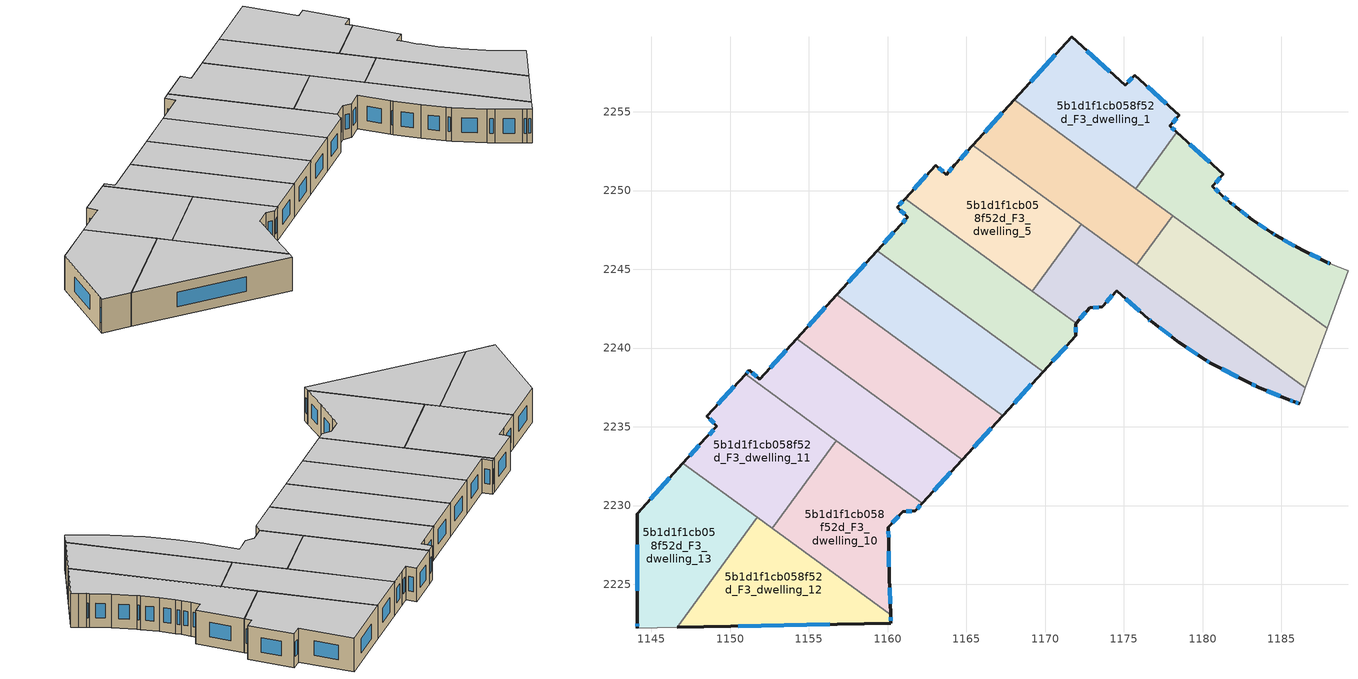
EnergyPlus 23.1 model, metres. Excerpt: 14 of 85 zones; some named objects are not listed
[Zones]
5b1d1f1cb058f52d_F3_dwelling_0
 floor to 5b1d1f1cb058f52d_F2_dwelling_0 (EU_floor_Construction): 1184.65,2247.16 1186.35,2246.2 1187.9,2245.45 1188.11,2245.36 1188.67,2245.13 1189.24,2244.92 1187.9,2241.25 1175.74,2250.12 1178.36,2253.71 1181.3,2251.03 1180.63,2250.27 1181.2,2249.75 1181.78,2249.23 1182.13,2248.93 1183.17,2248.14 1184.41,2247.31 z9
 wall outside (EU_wall_Construction): 1188.11,2245.36 1187.9,2245.45 1186.35,2246.2 1184.65,2247.16 1184.41,2247.31 1183.17,2248.14 1182.13,2248.93 1181.78,2249.23 1181.2,2249.75 1180.63,2250.27 1181.3,2251.03 1178.36,2253.71 z9:12
 wall adiabatic (EU_wall_Construction): 1187.9,2241.25 1189.24,2244.92 1188.67,2245.13 1188.11,2245.36 z9:12
 wall to 5b1d1f1cb058f52d_F3_dwelling_1 (EU_wall_Construction): 1178.36,2253.71 1175.74,2250.12 z9:12
 wall to 5b1d1f1cb058f52d_F3_dwelling_2 (EU_wall_Construction): 1178.11,2248.4 1187.9,2241.25 z9:12
 wall to 5b1d1f1cb058f52d_F3_dwelling_3 (EU_wall_Construction): 1175.74,2250.12 1178.11,2248.4 z9:12
 window (EU_Window_Construction): 1181.04,2249.9 1180.79,2250.12 / 1181.61,2249.38 1181.36,2249.6 / 1182.03,2249.02 1181.88,2249.15 / 1182.87,2248.37 1182.43,2248.71 / 1184.06,2247.55 1183.52,2247.9 / 1184.58,2247.21 1184.48,2247.27 / 1185.86,2246.48 1185.14,2246.89 / 1187.46,2245.66 1186.79,2245.99 / 1188.05,2245.38 1187.96,2245.42 / 1180.46,2251.8 1179.2,2252.94 / 1180.82,2250.49 1181.11,2250.82 z9.86:11.14
 ceiling to 5b1d1f1cb058f52d_F4_dwelling_0 (EU_floor_Construction): 1187.9,2241.25 1189.24,2244.92 1188.67,2245.13 1188.11,2245.36 1187.9,2245.45 1186.35,2246.2 1184.65,2247.16 1184.41,2247.31 1183.17,2248.14 1182.13,2248.93 1181.78,2249.23 1181.2,2249.75 1180.63,2250.27 1181.3,2251.03 1178.36,2253.71 1175.74,2250.12 z12
5b1d1f1cb058f52d_F3_dwelling_1
 floor to 5b1d1f1cb058f52d_F2_dwelling_1 (EU_floor_Construction): 1175.7,2257.33 1178.52,2254.78 1177.93,2254.1 1178.36,2253.71 1175.74,2250.12 1168.04,2255.75 1171.69,2259.76 1175.09,2256.67 z9
 wall outside (EU_wall_Construction): 1178.36,2253.71 1177.93,2254.1 1178.52,2254.78 1175.7,2257.33 1175.09,2256.67 1171.69,2259.76 1168.04,2255.75 z9:12
 wall to 5b1d1f1cb058f52d_F3_dwelling_3 (EU_wall_Construction): 1168.04,2255.75 1175.74,2250.12 z9:12
 window (EU_Window_Construction): 1178.09,2254.3 1178.35,2254.59 / 1178.24,2253.82 1178.05,2253.99 / 1170.65,2258.61 1169.08,2256.89 / 1174.12,2257.55 1172.66,2258.88 / 1175.52,2257.14 1175.27,2256.86 / 1177.71,2255.51 1176.5,2256.61 z9.86:11.14
 ceiling to 5b1d1f1cb058f52d_F4_dwelling_1 (EU_floor_Construction): 1175.74,2250.12 1178.36,2253.71 1177.93,2254.1 1178.52,2254.78 1175.7,2257.33 1175.09,2256.67 1171.69,2259.76 1168.04,2255.75 z12
5b1d1f1cb058f52d_F3_dwelling_10
 floor to 5b1d1f1cb058f52d_F2_dwelling_10 (EU_floor_Construction): 1162.21,2230.14 1161.76,2229.66 1160.96,2229.62 1160.05,2228.61 1160.07,2227.75 1160.1,2225.45 1160.19,2223.07 1152.68,2228.56 1156.74,2234.13 z9
 wall outside (EU_wall_Construction): 1160.19,2223.07 1160.1,2225.45 1160.07,2227.75 1160.05,2228.61 1160.96,2229.62 1161.76,2229.66 1162.21,2230.14 z9:12
 wall to 5b1d1f1cb058f52d_F3_dwelling_11 (EU_wall_Construction): 1156.74,2234.13 1152.68,2228.56 z9:12
 wall to 5b1d1f1cb058f52d_F3_dwelling_12 (EU_wall_Construction): 1152.68,2228.56 1160.19,2223.07 z9:12
 wall to 5b1d1f1cb058f52d_F3_dwelling_9 (EU_wall_Construction): 1162.21,2230.14 1156.74,2234.13 z9:12
 window (EU_Window_Construction): 1160.09,2226.11 1160.08,2227.1 / 1160.17,2223.75 1160.13,2224.77 / 1161.89,2229.8 1162.08,2230 / 1161.19,2229.63 1161.53,2229.65 / 1160.31,2228.9 1160.7,2229.33 / 1160.06,2228 1160.06,2228.37 z9.86:11.14
 ceiling to 5b1d1f1cb058f52d_F4_dwelling_10 (EU_floor_Construction): 1160.19,2223.07 1160.1,2225.45 1160.07,2227.75 1160.05,2228.61 1160.96,2229.62 1161.76,2229.66 1162.21,2230.14 1156.74,2234.13 1152.68,2228.56 z12
5b1d1f1cb058f52d_F3_dwelling_11
 floor to 5b1d1f1cb058f52d_F2_dwelling_11 (EU_floor_Construction): 1156.74,2234.13 1152.68,2228.56 1147.01,2232.69 1148.47,2234.29 1149.16,2235.04 1148.52,2235.68 1150.98,2238.33 z9
 wall outside (EU_wall_Construction): 1150.98,2238.33 1148.52,2235.68 1149.16,2235.04 1148.47,2234.29 1147.01,2232.69 z9:12
 wall to 5b1d1f1cb058f52d_F3_dwelling_13 (EU_wall_Construction): 1147.01,2232.69 1151.73,2229.25 z9:12
 wall to 5b1d1f1cb058f52d_F3_dwelling_9 (EU_wall_Construction): 1156.74,2234.13 1150.98,2238.33 z9:12
 wall to 5b1d1f1cb058f52d_F3_dwelling_12 (EU_wall_Construction): 1151.73,2229.25 1152.68,2228.56 z9:12
 window (EU_Window_Construction): 1148.96,2234.82 1148.67,2234.5 / 1148.71,2235.49 1148.98,2235.22 / 1150.28,2237.57 1149.23,2236.44 / 1148.05,2233.83 1147.43,2233.15 z9.86:11.14
 ceiling to 5b1d1f1cb058f52d_F4_dwelling_11 (EU_floor_Construction): 1152.68,2228.56 1156.74,2234.13 1150.98,2238.33 1148.52,2235.68 1149.16,2235.04 1148.47,2234.29 1147.01,2232.69 z12
5b1d1f1cb058f52d_F3_dwelling_12
 floor to 5b1d1f1cb058f52d_F2_dwelling_12 (EU_floor_Construction): 1160.19,2223.07 1160.22,2222.53 1146.63,2222.26 1151.73,2229.25 z9
 wall outside (EU_wall_Construction): 1146.63,2222.26 1160.22,2222.53 1160.19,2223.07 z9:12
 wall to 5b1d1f1cb058f52d_F3_dwelling_13 (EU_wall_Construction): 1151.73,2229.25 1146.63,2222.26 z9:12
 window (EU_Window_Construction): 1150.51,2222.34 1156.34,2222.45 / 1160.21,2222.68 1160.2,2222.92 z9.86:11.14
 ceiling to 5b1d1f1cb058f52d_F4_dwelling_12 (EU_floor_Construction): 1160.22,2222.53 1160.19,2223.07 1151.73,2229.25 1146.63,2222.26 z12
5b1d1f1cb058f52d_F3_dwelling_13
 floor to 5b1d1f1cb058f52d_F2_dwelling_13 (EU_floor_Construction): 1151.73,2229.25 1146.63,2222.26 1144.12,2222.21 1144.12,2222.61 1144.09,2229.49 1147.01,2232.69 z9
 wall outside (EU_wall_Construction): 1147.01,2232.69 1144.09,2229.49 1144.12,2222.61 1144.12,2222.21 z9:12
 wall adiabatic (EU_wall_Construction): 1144.12,2222.21 1146.63,2222.26 z9:12
 window (EU_Window_Construction): 1146.18,2231.78 1144.93,2230.4 / 1144.12,2222.5 1144.12,2222.33 / 1144.1,2227.52 1144.11,2224.58 z9.86:11.14
 ceiling to 5b1d1f1cb058f52d_F4_dwelling_13 (EU_floor_Construction): 1146.63,2222.26 1151.73,2229.25 1147.01,2232.69 1144.09,2229.49 1144.12,2222.61 1144.12,2222.21 z12
5b1d1f1cb058f52d_F3_dwelling_2
 floor to 5b1d1f1cb058f52d_F2_dwelling_2 (EU_floor_Construction): 1187.9,2241.25 1186.53,2237.47 1175.83,2245.28 1178.11,2248.4 z9
 wall to 5b1d1f1cb058f52d_F3_dwelling_3 (EU_wall_Construction): 1178.11,2248.4 1175.83,2245.28 z9:12
 wall adiabatic (EU_wall_Construction): 1186.53,2237.47 1187.9,2241.25 z9:12
 wall to 5b1d1f1cb058f52d_F3_dwelling_4 (EU_wall_Construction): 1175.83,2245.28 1186.53,2237.47 z9:12
 ceiling to 5b1d1f1cb058f52d_F4_dwelling_2 (EU_floor_Construction): 1186.53,2237.47 1187.9,2241.25 1178.11,2248.4 1175.83,2245.28 z12
5b1d1f1cb058f52d_F3_dwelling_3
 floor to 5b1d1f1cb058f52d_F2_dwelling_3 (EU_floor_Construction): 1178.11,2248.4 1175.83,2245.28 1165.42,2252.87 1168.04,2255.75 z9
 wall outside (EU_wall_Construction): 1168.04,2255.75 1165.42,2252.87 z9:12
 wall to 5b1d1f1cb058f52d_F3_dwelling_5 (EU_wall_Construction): 1165.42,2252.87 1172.3,2247.85 z9:12
 wall to 5b1d1f1cb058f52d_F3_dwelling_4 (EU_wall_Construction): 1172.3,2247.85 1175.83,2245.27 z9:12
 window (EU_Window_Construction): 1167.29,2254.93 1166.17,2253.7 z9.86:11.14
 ceiling to 5b1d1f1cb058f52d_F4_dwelling_3 (EU_floor_Construction): 1175.83,2245.28 1178.11,2248.4 1168.04,2255.75 1165.42,2252.87 z12
5b1d1f1cb058f52d_F3_dwelling_4
 floor to 5b1d1f1cb058f52d_F2_dwelling_4 (EU_floor_Construction): 1186.53,2237.47 1186.16,2236.46 1185.82,2236.58 1185.48,2236.71 1183.53,2237.52 1182.96,2237.78 1180.53,2239.04 1180.16,2239.27 1178.5,2240.37 1176.74,2241.71 1176.59,2241.83 1174.54,2243.63 1173.63,2242.61 1172.85,2242.55 1171.97,2241.56 1169.19,2243.59 1172.3,2247.85 z9
 wall outside (EU_wall_Construction): 1171.97,2241.56 1172.85,2242.55 1173.63,2242.61 1174.54,2243.63 1176.59,2241.83 1176.74,2241.71 1178.5,2240.37 1180.16,2239.27 1180.53,2239.04 1182.96,2237.78 1183.53,2237.52 1185.48,2236.71 1185.82,2236.58 1186.16,2236.46 z9:12
 wall to 5b1d1f1cb058f52d_F3_dwelling_5 (EU_wall_Construction): 1172.3,2247.85 1169.19,2243.59 z9:12
 wall adiabatic (EU_wall_Construction): 1186.16,2236.46 1186.53,2237.47 z9:12
 wall to 5b1d1f1cb058f52d_F3_dwelling_6 (EU_wall_Construction): 1169.19,2243.59 1171.97,2241.56 z9:12
 window (EU_Window_Construction): 1176.63,2241.8 1176.69,2241.74 / 1175.12,2243.11 1176,2242.35 / 1173.89,2242.9 1174.28,2243.34 / 1173.07,2242.57 1173.4,2242.59 / 1172.22,2241.85 1172.6,2242.27 / 1185.92,2236.55 1186.07,2236.49 / 1185.58,2236.67 1185.73,2236.62 / 1184.09,2237.29 1184.93,2236.94 / 1183.12,2237.71 1183.37,2237.59 / 1181.22,2238.68 1182.27,2238.14 / 1180.27,2239.2 1180.42,2239.11 / 1178.98,2240.05 1179.69,2239.58 / 1177.24,2241.32 1178,2240.75 z9.86:11.14
 ceiling to 5b1d1f1cb058f52d_F4_dwelling_4 (EU_floor_Construction): 1186.16,2236.46 1186.53,2237.47 1172.3,2247.85 1169.19,2243.59 1171.97,2241.56 1172.85,2242.55 1173.63,2242.61 1174.54,2243.63 1176.59,2241.83 1176.74,2241.71 1178.5,2240.37 1180.16,2239.27 1180.53,2239.04 1182.96,2237.78 1183.53,2237.52 1185.48,2236.71 1185.82,2236.58 z12
5b1d1f1cb058f52d_F3_dwelling_5
 floor to 5b1d1f1cb058f52d_F2_dwelling_5 (EU_floor_Construction): 1172.3,2247.85 1169.19,2243.59 1161.11,2249.49 1163.05,2251.62 1163.72,2251.01 1164.28,2251.62 1165.42,2252.87 z9
 wall outside (EU_wall_Construction): 1165.42,2252.87 1164.28,2251.62 1163.72,2251.01 1163.05,2251.62 1161.11,2249.49 z9:12
 wall to 5b1d1f1cb058f52d_F3_dwelling_6 (EU_wall_Construction): 1161.11,2249.49 1169.19,2243.59 z9:12
 window (EU_Window_Construction): 1163.53,2251.18 1163.24,2251.44 / 1164.12,2251.45 1163.88,2251.18 / 1165.09,2252.52 1164.6,2251.98 / 1162.5,2251.01 1161.67,2250.09 z9.86:11.14
 ceiling to 5b1d1f1cb058f52d_F4_dwelling_5 (EU_floor_Construction): 1169.19,2243.59 1172.3,2247.85 1165.42,2252.87 1164.28,2251.62 1163.72,2251.01 1163.05,2251.62 1161.11,2249.49 z12
5b1d1f1cb058f52d_F3_dwelling_6
 floor to 5b1d1f1cb058f52d_F2_dwelling_6 (EU_floor_Construction): 1171.97,2241.56 1171.96,2241.55 1171.96,2240.77 1169.87,2238.5 1159.34,2246.18 1160.83,2247.82 1161.28,2248.31 1160.6,2248.93 1161.11,2249.49 z9
 wall outside (EU_wall_Construction): 1161.11,2249.49 1160.6,2248.93 1161.28,2248.31 1160.83,2247.82 1159.34,2246.18 / 1169.87,2238.5 1171.96,2240.77 1171.96,2241.55 1171.97,2241.56 z9:12
 wall to 5b1d1f1cb058f52d_F3_dwelling_7 (EU_wall_Construction): 1159.34,2246.18 1169.87,2238.5 z9:12
 window (EU_Window_Construction): 1160.4,2247.35 1159.76,2246.65 / 1161.15,2248.17 1160.96,2247.96 / 1160.79,2248.75 1161.08,2248.49 / 1160.96,2249.33 1160.75,2249.09 / 1171.96,2241 1171.96,2241.33 / 1170.47,2239.15 1171.36,2240.12 z9.86:11.14
 ceiling to 5b1d1f1cb058f52d_F4_dwelling_6 (EU_floor_Construction): 1169.87,2238.5 1171.96,2240.77 1171.96,2241.55 1171.97,2241.56 1161.11,2249.49 1160.6,2248.93 1161.28,2248.31 1160.83,2247.82 1159.34,2246.18 z12
5b1d1f1cb058f52d_F3_dwelling_7
 floor to 5b1d1f1cb058f52d_F2_dwelling_7 (EU_floor_Construction): 1169.87,2238.5 1167.31,2235.71 1156.78,2243.39 1159.34,2246.18 z9
 wall outside (EU_wall_Construction): 1167.31,2235.71 1169.87,2238.5 / 1159.34,2246.18 1156.78,2243.39 z9:12
 wall to 5b1d1f1cb058f52d_F3_dwelling_8 (EU_wall_Construction): 1156.78,2243.39 1167.31,2235.71 z9:12
 window (EU_Window_Construction): 1168.04,2236.5 1169.14,2237.7 / 1158.61,2245.38 1157.51,2244.19 z9.86:11.14
 ceiling to 5b1d1f1cb058f52d_F4_dwelling_7 (EU_floor_Construction): 1167.31,2235.71 1169.87,2238.5 1159.34,2246.18 1156.78,2243.39 z12
5b1d1f1cb058f52d_F3_dwelling_8
 floor to 5b1d1f1cb058f52d_F2_dwelling_8 (EU_floor_Construction): 1167.31,2235.71 1164.75,2232.92 1154.23,2240.59 1156.78,2243.39 z9
 wall outside (EU_wall_Construction): 1164.75,2232.92 1167.31,2235.71 / 1156.78,2243.39 1154.23,2240.59 z9:12
 wall to 5b1d1f1cb058f52d_F3_dwelling_9 (EU_wall_Construction): 1154.23,2240.59 1164.75,2232.92 z9:12
 window (EU_Window_Construction): 1165.48,2233.72 1166.58,2234.91 / 1156.05,2242.59 1154.96,2241.39 z9.86:11.14
 ceiling to 5b1d1f1cb058f52d_F4_dwelling_8 (EU_floor_Construction): 1164.75,2232.92 1167.31,2235.71 1156.78,2243.39 1154.23,2240.59 z12
5b1d1f1cb058f52d_F3_dwelling_9
 floor to 5b1d1f1cb058f52d_F2_dwelling_9 (EU_floor_Construction): 1164.75,2232.92 1162.21,2230.14 1150.98,2238.33 1151.22,2238.58 1151.88,2238.02 1154.23,2240.59 z9
 wall outside (EU_wall_Construction): 1154.23,2240.59 1151.88,2238.02 1151.22,2238.58 1150.98,2238.33 / 1162.21,2230.14 1164.75,2232.92 z9:12
 window (EU_Window_Construction): 1151.69,2238.18 1151.41,2238.42 / 1153.56,2239.86 1152.55,2238.76 / 1162.93,2230.94 1164.03,2232.12 / 1151.15,2238.51 1151.05,2238.4 z9.86:11.14
 ceiling to 5b1d1f1cb058f52d_F4_dwelling_9 (EU_floor_Construction): 1162.21,2230.14 1164.75,2232.92 1154.23,2240.59 1151.88,2238.02 1151.22,2238.58 1150.98,2238.33 z12
[Building]
EU S2 Campaign: North Axis=0; Terrain=City; Solar Distribution=FullExterior
[Site:Location]
Helsinki-Vantaa.AP: Latitude=60.317; Longitude=24.963; Time Zone=2; Elevation=54.6
[SizingPeriod:WeatherFileDays]
AnnualSizingPeriod: Begin Month=1; Begin Day of Month=1; End Month=12; End Day of Month=31; Day of Week for Start Day=Monday; Use Weather File Daylight Saving Period=No; Use Weather File Rain and Snow Indicators=No
[MATERIAL]
EU_InternalMass_Material: Roughness=MediumRough; Thickness=0.1; Conductivity=1; Density=1800; Specific Heat=900; Thermal Absorptance=0.9; Solar Absorptance=0.7; Visible Absorptance=0.7
[MATERIAL:NOMASS] Roughness=MediumRough; Thermal Absorptance=0.9; Solar Absorptance=0.7; Visible Absorptance=0.7
Name | Thermal Resistance
EU_wall_NoMass | 1.10183
EU_floor_NoMass | 1.70606
[WINDOWMATERIAL:SIMPLEGLAZINGSYSTEM]
EU_Window_SimpleGlazing: UFactor=3.11035; Solar Heat Gain Coefficient=0.8; Visible Transmittance=0.8
[CONSTRUCTION]
EU_wall_Construction: EU_wall_NoMass
EU_floor_Construction: EU_floor_NoMass
EU_Window_Construction: EU_Window_SimpleGlazing
EU_InternalMass_Construction: EU_InternalMass_Material
[ZONE] Type=1; Multiplier=1; Ceiling Height=autocalculate; Floor Area=autocalculate; Part of Total Floor Area=Yes
Name | Volume
5b1d1f1cb058f52d_F3_dwelling_0 | 147.059
5b1d1f1cb058f52d_F3_dwelling_1 | 147.065
5b1d1f1cb058f52d_F3_dwelling_10 | 147.078
5b1d1f1cb058f52d_F3_dwelling_11 | 147.073
5b1d1f1cb058f52d_F3_dwelling_12 | 147.072
5b1d1f1cb058f52d_F3_dwelling_13 | 147.083
5b1d1f1cb058f52d_F3_dwelling_2 | 147.045
5b1d1f1cb058f52d_F3_dwelling_3 | 147.056
5b1d1f1cb058f52d_F3_dwelling_4 | 147.081
5b1d1f1cb058f52d_F3_dwelling_5 | 147.062
5b1d1f1cb058f52d_F3_dwelling_6 | 147.058
5b1d1f1cb058f52d_F3_dwelling_7 | 147.063
5b1d1f1cb058f52d_F3_dwelling_8 | 147.075
5b1d1f1cb058f52d_F3_dwelling_9 | 147.066
[INTERNALMASS] Construction=EU_InternalMass_Construction
Name | Zone or ZoneList | Surface Area
5b1d1f1cb058f52d_F3_dwelling_0_EU_InternalMass | 5b1d1f1cb058f52d_F3_dwelling_0 | 49.0186
5b1d1f1cb058f52d_F3_dwelling_1_EU_InternalMass | 5b1d1f1cb058f52d_F3_dwelling_1 | 49.0199
5b1d1f1cb058f52d_F3_dwelling_2_EU_InternalMass | 5b1d1f1cb058f52d_F3_dwelling_2 | 49.0161
5b1d1f1cb058f52d_F3_dwelling_3_EU_InternalMass | 5b1d1f1cb058f52d_F3_dwelling_3 | 49.0227
5b1d1f1cb058f52d_F3_dwelling_4_EU_InternalMass | 5b1d1f1cb058f52d_F3_dwelling_4 | 49.0276
5b1d1f1cb058f52d_F3_dwelling_5_EU_InternalMass | 5b1d1f1cb058f52d_F3_dwelling_5 | 49.0211
5b1d1f1cb058f52d_F3_dwelling_6_EU_InternalMass | 5b1d1f1cb058f52d_F3_dwelling_6 | 49.0195
5b1d1f1cb058f52d_F3_dwelling_7_EU_InternalMass | 5b1d1f1cb058f52d_F3_dwelling_7 | 49.021
5b1d1f1cb058f52d_F3_dwelling_8_EU_InternalMass | 5b1d1f1cb058f52d_F3_dwelling_8 | 49.0251
5b1d1f1cb058f52d_F3_dwelling_9_EU_InternalMass | 5b1d1f1cb058f52d_F3_dwelling_9 | 49.0221
5b1d1f1cb058f52d_F3_dwelling_10_EU_InternalMass | 5b1d1f1cb058f52d_F3_dwelling_10 | 49.0254
5b1d1f1cb058f52d_F3_dwelling_11_EU_InternalMass | 5b1d1f1cb058f52d_F3_dwelling_11 | 49.0242
5b1d1f1cb058f52d_F3_dwelling_12_EU_InternalMass | 5b1d1f1cb058f52d_F3_dwelling_12 | 49.0216
5b1d1f1cb058f52d_F3_dwelling_13_EU_InternalMass | 5b1d1f1cb058f52d_F3_dwelling_13 | 49.028
[OTHEREQUIPMENT] Fuel Type=Electricity; Design Level Calculation Method=Watts/Area; Power per Zone Floor Area=1; Fraction Latent=0; Fraction Radiant=0; Fraction Lost=0; Carbon Dioxide Generation Rate=0; EndUse Subcategory=EU_Step8_InternalGains
Name | Zone or ZoneList or Space or SpaceList | Schedule
EU_Step8_InternalGain_5b1d1f1cb058f52d_F3_dwelling_0_f000 | 5b1d1f1cb058f52d_F3_dwelling_0 | EU_Step8_GainSchedule_5b1d1f1cb058f52d_F3_dwelling_0_f000
EU_Step8_InternalGain_5b1d1f1cb058f52d_F3_dwelling_1_f000 | 5b1d1f1cb058f52d_F3_dwelling_1 | EU_Step8_GainSchedule_5b1d1f1cb058f52d_F3_dwelling_1_f000
EU_Step8_InternalGain_5b1d1f1cb058f52d_F3_dwelling_2_f000 | 5b1d1f1cb058f52d_F3_dwelling_2 | EU_Step8_GainSchedule_5b1d1f1cb058f52d_F3_dwelling_2_f000
EU_Step8_InternalGain_5b1d1f1cb058f52d_F3_dwelling_3_f000 | 5b1d1f1cb058f52d_F3_dwelling_3 | EU_Step8_GainSchedule_5b1d1f1cb058f52d_F3_dwelling_3_f000
EU_Step8_InternalGain_5b1d1f1cb058f52d_F3_dwelling_4_f000 | 5b1d1f1cb058f52d_F3_dwelling_4 | EU_Step8_GainSchedule_5b1d1f1cb058f52d_F3_dwelling_4_f000
EU_Step8_InternalGain_5b1d1f1cb058f52d_F3_dwelling_5_f000 | 5b1d1f1cb058f52d_F3_dwelling_5 | EU_Step8_GainSchedule_5b1d1f1cb058f52d_F3_dwelling_5_f000
EU_Step8_InternalGain_5b1d1f1cb058f52d_F3_dwelling_6_f000 | 5b1d1f1cb058f52d_F3_dwelling_6 | EU_Step8_GainSchedule_5b1d1f1cb058f52d_F3_dwelling_6_f000
EU_Step8_InternalGain_5b1d1f1cb058f52d_F3_dwelling_7_f000 | 5b1d1f1cb058f52d_F3_dwelling_7 | EU_Step8_GainSchedule_5b1d1f1cb058f52d_F3_dwelling_7_f000
EU_Step8_InternalGain_5b1d1f1cb058f52d_F3_dwelling_8_f000 | 5b1d1f1cb058f52d_F3_dwelling_8 | EU_Step8_GainSchedule_5b1d1f1cb058f52d_F3_dwelling_8_f000
EU_Step8_InternalGain_5b1d1f1cb058f52d_F3_dwelling_9_f000 | 5b1d1f1cb058f52d_F3_dwelling_9 | EU_Step8_GainSchedule_5b1d1f1cb058f52d_F3_dwelling_9_f000
EU_Step8_InternalGain_5b1d1f1cb058f52d_F3_dwelling_10_f000 | 5b1d1f1cb058f52d_F3_dwelling_10 | EU_Step8_GainSchedule_5b1d1f1cb058f52d_F3_dwelling_10_f000
EU_Step8_InternalGain_5b1d1f1cb058f52d_F3_dwelling_11_f000 | 5b1d1f1cb058f52d_F3_dwelling_11 | EU_Step8_GainSchedule_5b1d1f1cb058f52d_F3_dwelling_11_f000
EU_Step8_InternalGain_5b1d1f1cb058f52d_F3_dwelling_12_f000 | 5b1d1f1cb058f52d_F3_dwelling_12 | EU_Step8_GainSchedule_5b1d1f1cb058f52d_F3_dwelling_12_f000
EU_Step8_InternalGain_5b1d1f1cb058f52d_F3_dwelling_13_f000 | 5b1d1f1cb058f52d_F3_dwelling_13 | EU_Step8_GainSchedule_5b1d1f1cb058f52d_F3_dwelling_13_f000
[ZONEVENTILATION:DESIGNFLOWRATE] Schedule=EU_AlwaysOn; Design Flow Rate Calculation Method=AirChanges/Hour; Air Changes per Hour=0.756316; Ventilation Type=Natural; Fan Pressure Rise=0; Fan Total Efficiency=1; Constant Term Coefficient=1; Temperature Term Coefficient=0; Velocity Term Coefficient=0; Velocity Squared Term Coefficient=0; Minimum Indoor Temperature=-100; Maximum Indoor Temperature=100; Delta Temperature=-100; Minimum Outdoor Temperature=-100; Maximum Outdoor Temperature=100; Maximum Wind Speed=40
Name | Zone or ZoneList or Space or SpaceList
EU_ConstantAir_5b1d1f1cb058f52d_F3_dwelling_0 | 5b1d1f1cb058f52d_F3_dwelling_0
EU_ConstantAir_5b1d1f1cb058f52d_F3_dwelling_1 | 5b1d1f1cb058f52d_F3_dwelling_1
EU_ConstantAir_5b1d1f1cb058f52d_F3_dwelling_2 | 5b1d1f1cb058f52d_F3_dwelling_2
EU_ConstantAir_5b1d1f1cb058f52d_F3_dwelling_3 | 5b1d1f1cb058f52d_F3_dwelling_3
EU_ConstantAir_5b1d1f1cb058f52d_F3_dwelling_4 | 5b1d1f1cb058f52d_F3_dwelling_4
EU_ConstantAir_5b1d1f1cb058f52d_F3_dwelling_5 | 5b1d1f1cb058f52d_F3_dwelling_5
EU_ConstantAir_5b1d1f1cb058f52d_F3_dwelling_6 | 5b1d1f1cb058f52d_F3_dwelling_6
EU_ConstantAir_5b1d1f1cb058f52d_F3_dwelling_7 | 5b1d1f1cb058f52d_F3_dwelling_7
EU_ConstantAir_5b1d1f1cb058f52d_F3_dwelling_8 | 5b1d1f1cb058f52d_F3_dwelling_8
EU_ConstantAir_5b1d1f1cb058f52d_F3_dwelling_9 | 5b1d1f1cb058f52d_F3_dwelling_9
EU_ConstantAir_5b1d1f1cb058f52d_F3_dwelling_10 | 5b1d1f1cb058f52d_F3_dwelling_10
EU_ConstantAir_5b1d1f1cb058f52d_F3_dwelling_11 | 5b1d1f1cb058f52d_F3_dwelling_11
EU_ConstantAir_5b1d1f1cb058f52d_F3_dwelling_12 | 5b1d1f1cb058f52d_F3_dwelling_12
EU_ConstantAir_5b1d1f1cb058f52d_F3_dwelling_13 | 5b1d1f1cb058f52d_F3_dwelling_13
[HVACTEMPLATE:ZONE:IDEALLOADSAIRSYSTEM] System Availability Schedule=EU_AlwaysOn; Maximum Heating Supply Air Temperature=50; Minimum Cooling Supply Air Temperature=13; Maximum Heating Supply Air Humidity Ratio=0.0156; Minimum Cooling Supply Air Humidity Ratio=0.0077; Heating Limit=NoLimit; Cooling Limit=NoLimit; Heating Availability Schedule=EU_AlwaysOn; Cooling Availability Schedule=EU_CoolingOff; Dehumidification Control Type=ConstantSensibleHeatRatio; Cooling Sensible Heat Ratio=0.7; Dehumidification Setpoint=60; Humidification Control Type=None; Humidification Setpoint=30; Outdoor Air Method=None; Outdoor Air Flow Rate per Person=0.00944; Outdoor Air Flow Rate per Zone Floor Area=0; Outdoor Air Flow Rate per Zone=0; Demand Controlled Ventilation Type=None; Outdoor Air Economizer Type=NoEconomizer; Heat Recovery Type=None; Sensible Heat Recovery Effectiveness=0.7; Latent Heat Recovery Effectiveness=0.65
Name | Template Thermostat
5b1d1f1cb058f52d_F3_dwelling_0 | EU_HeatOnly_5b1d1f1cb058f52d_F3_dwelling_0
5b1d1f1cb058f52d_F3_dwelling_1 | EU_HeatOnly_5b1d1f1cb058f52d_F3_dwelling_1
5b1d1f1cb058f52d_F3_dwelling_2 | EU_HeatOnly_5b1d1f1cb058f52d_F3_dwelling_2
5b1d1f1cb058f52d_F3_dwelling_3 | EU_HeatOnly_5b1d1f1cb058f52d_F3_dwelling_3
5b1d1f1cb058f52d_F3_dwelling_4 | EU_HeatOnly_5b1d1f1cb058f52d_F3_dwelling_4
5b1d1f1cb058f52d_F3_dwelling_5 | EU_HeatOnly_5b1d1f1cb058f52d_F3_dwelling_5
5b1d1f1cb058f52d_F3_dwelling_6 | EU_HeatOnly_5b1d1f1cb058f52d_F3_dwelling_6
5b1d1f1cb058f52d_F3_dwelling_7 | EU_HeatOnly_5b1d1f1cb058f52d_F3_dwelling_7
5b1d1f1cb058f52d_F3_dwelling_8 | EU_HeatOnly_5b1d1f1cb058f52d_F3_dwelling_8
5b1d1f1cb058f52d_F3_dwelling_9 | EU_HeatOnly_5b1d1f1cb058f52d_F3_dwelling_9
5b1d1f1cb058f52d_F3_dwelling_10 | EU_HeatOnly_5b1d1f1cb058f52d_F3_dwelling_10
5b1d1f1cb058f52d_F3_dwelling_11 | EU_HeatOnly_5b1d1f1cb058f52d_F3_dwelling_11
5b1d1f1cb058f52d_F3_dwelling_12 | EU_HeatOnly_5b1d1f1cb058f52d_F3_dwelling_12
5b1d1f1cb058f52d_F3_dwelling_13 | EU_HeatOnly_5b1d1f1cb058f52d_F3_dwelling_13
[SIZING:ZONE] Zone Cooling Design Supply Air Temperature Input Method=SupplyAirTemperature; Zone Cooling Design Supply Air Temperature=13; Zone Heating Design Supply Air Temperature Input Method=SupplyAirTemperature; Zone Heating Design Supply Air Temperature=50; Zone Cooling Design Supply Air Humidity Ratio=0.008; Zone Heating Design Supply Air Humidity Ratio=0.008; Cooling Design Air Flow Method=DesignDay; Cooling Design Air Flow Rate=0; Cooling Minimum Air Flow per Zone Floor Area=0.000762; Cooling Minimum Air Flow=0; Cooling Minimum Air Flow Fraction=0.2; Heating Design Air Flow Method=DesignDay; Heating Design Air Flow Rate=0; Heating Maximum Air Flow per Zone Floor Area=0.002032; Heating Maximum Air Flow=0.141576; Heating Maximum Air Flow Fraction=0.3; Account for Dedicated Outdoor Air System=No; Dedicated Outdoor Air System Control Strategy=NeutralSupplyAir; Dedicated Outdoor Air Low Setpoint Temperature for Design=autosize; Dedicated Outdoor Air High Setpoint Temperature for Design=autosize; Zone Load Sizing Method=Sensible Load Only No Latent Load; Zone Latent Cooling Design Supply Air Humidity Ratio Input Method=HumidityRatioDifference; Zone Cooling Design Supply Air Humidity Ratio Difference=0.005; Zone Latent Heating Design Supply Air Humidity Ratio Input Method=HumidityRatioDifference; Zone Humidification Design Supply Air Humidity Ratio Difference=0.005
5b1d1f1cb058f52d_F3_dwelling_0; 5b1d1f1cb058f52d_F3_dwelling_1; 5b1d1f1cb058f52d_F3_dwelling_2; 5b1d1f1cb058f52d_F3_dwelling_3; 5b1d1f1cb058f52d_F3_dwelling_4; 5b1d1f1cb058f52d_F3_dwelling_5; 5b1d1f1cb058f52d_F3_dwelling_6; 5b1d1f1cb058f52d_F3_dwelling_7; 5b1d1f1cb058f52d_F3_dwelling_8; 5b1d1f1cb058f52d_F3_dwelling_9; 5b1d1f1cb058f52d_F3_dwelling_10; 5b1d1f1cb058f52d_F3_dwelling_11; 5b1d1f1cb058f52d_F3_dwelling_12; 5b1d1f1cb058f52d_F3_dwelling_13
[SCHEDULE:CONSTANT]
Name | Hourly Value
EU_AlwaysOn | 1
EU_CoolingOff | 0
[SCHEDULE:FILE] Column Number=1; Rows to Skip at Top=0; Number of Hours of Data=8760; Column Separator=Comma; Interpolate to Timestep=No; Minutes per Item=60; Adjust Schedule for Daylight Savings=Yes
Name | File
EU_Step8_GainSchedule_5b1d1f1cb058f52d_F3_dwelling_0_f000 | ../../schedules/5b1d1f1cb058f52d/5b1d1f1cb058f52d_F3_dwelling_0_f000_gain.csv
EU_Step8_GainSchedule_5b1d1f1cb058f52d_F3_dwelling_1_f000 | ../../schedules/5b1d1f1cb058f52d/5b1d1f1cb058f52d_F3_dwelling_1_f000_gain.csv
EU_Step8_GainSchedule_5b1d1f1cb058f52d_F3_dwelling_2_f000 | ../../schedules/5b1d1f1cb058f52d/5b1d1f1cb058f52d_F3_dwelling_2_f000_gain.csv
EU_Step8_GainSchedule_5b1d1f1cb058f52d_F3_dwelling_3_f000 | ../../schedules/5b1d1f1cb058f52d/5b1d1f1cb058f52d_F3_dwelling_3_f000_gain.csv
EU_Step8_GainSchedule_5b1d1f1cb058f52d_F3_dwelling_4_f000 | ../../schedules/5b1d1f1cb058f52d/5b1d1f1cb058f52d_F3_dwelling_4_f000_gain.csv
EU_Step8_GainSchedule_5b1d1f1cb058f52d_F3_dwelling_5_f000 | ../../schedules/5b1d1f1cb058f52d/5b1d1f1cb058f52d_F3_dwelling_5_f000_gain.csv
EU_Step8_GainSchedule_5b1d1f1cb058f52d_F3_dwelling_6_f000 | ../../schedules/5b1d1f1cb058f52d/5b1d1f1cb058f52d_F3_dwelling_6_f000_gain.csv
EU_Step8_GainSchedule_5b1d1f1cb058f52d_F3_dwelling_7_f000 | ../../schedules/5b1d1f1cb058f52d/5b1d1f1cb058f52d_F3_dwelling_7_f000_gain.csv
EU_Step8_GainSchedule_5b1d1f1cb058f52d_F3_dwelling_8_f000 | ../../schedules/5b1d1f1cb058f52d/5b1d1f1cb058f52d_F3_dwelling_8_f000_gain.csv
EU_Step8_GainSchedule_5b1d1f1cb058f52d_F3_dwelling_9_f000 | ../../schedules/5b1d1f1cb058f52d/5b1d1f1cb058f52d_F3_dwelling_9_f000_gain.csv
EU_Step8_GainSchedule_5b1d1f1cb058f52d_F3_dwelling_10_f000 | ../../schedules/5b1d1f1cb058f52d/5b1d1f1cb058f52d_F3_dwelling_10_f000_gain.csv
EU_Step8_GainSchedule_5b1d1f1cb058f52d_F3_dwelling_11_f000 | ../../schedules/5b1d1f1cb058f52d/5b1d1f1cb058f52d_F3_dwelling_11_f000_gain.csv
EU_Step8_GainSchedule_5b1d1f1cb058f52d_F3_dwelling_12_f000 | ../../schedules/5b1d1f1cb058f52d/5b1d1f1cb058f52d_F3_dwelling_12_f000_gain.csv
EU_Step8_GainSchedule_5b1d1f1cb058f52d_F3_dwelling_13_f000 | ../../schedules/5b1d1f1cb058f52d/5b1d1f1cb058f52d_F3_dwelling_13_f000_gain.csv
